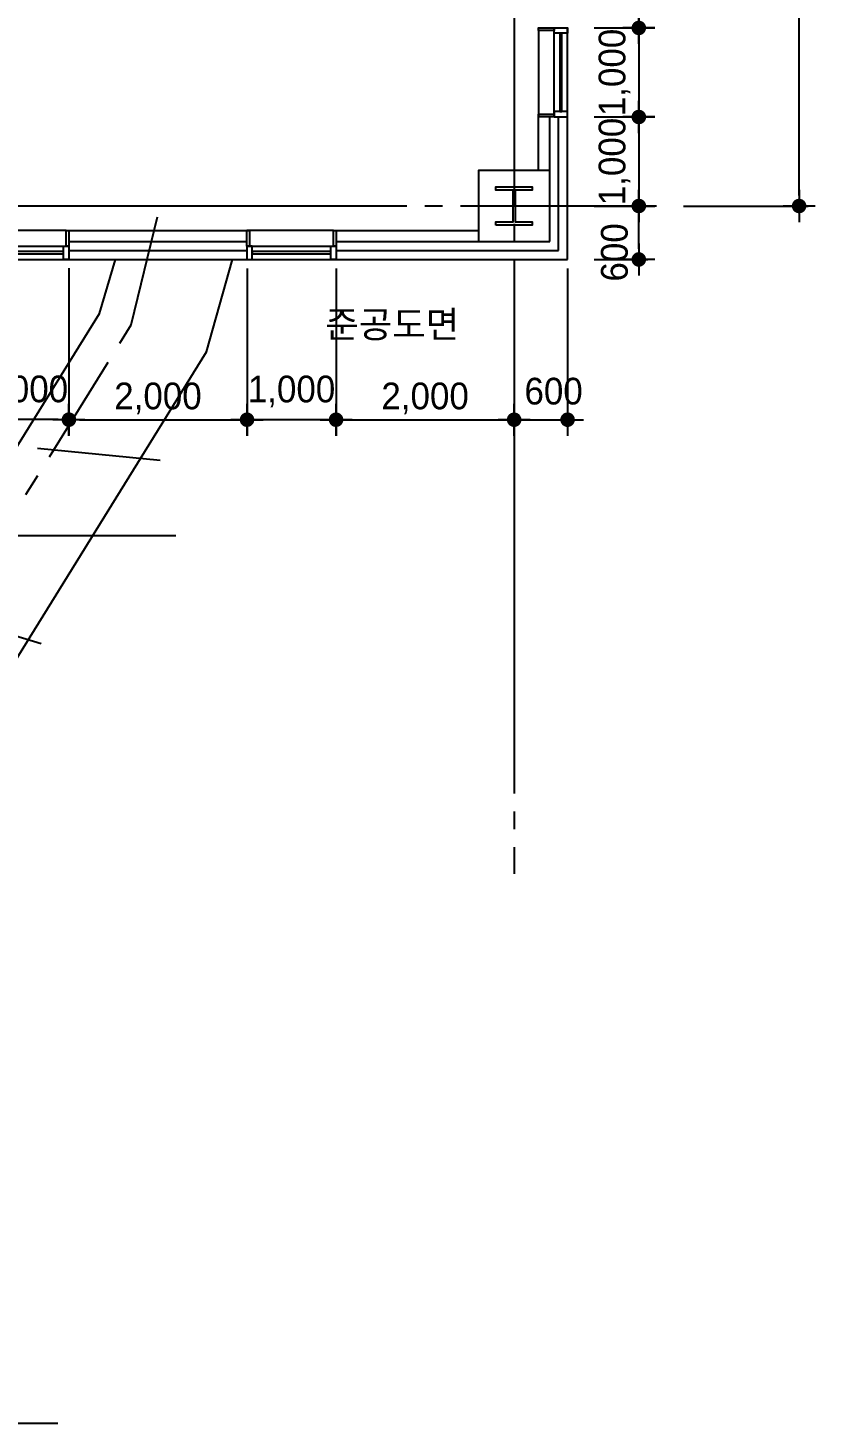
# Model space of a CAD drawing. Extents: x 14074245 to 14153635, y -1806033 to -1750552.
# Drawn here: x 14144079 to 14152920, y -1803798 to -1788129 of the extents above; entities that cross this region are included whole.
import ezdxf
from ezdxf.enums import TextEntityAlignment as Align

# ---------------------------------------------------------------- set-up
doc = ezdxf.new("R2010")
doc.units = 0
doc.header["$LTSCALE"] = 100
doc.header["$MEASUREMENT"] = 0
doc.header["$PDSIZE"] = -10
doc.linetypes.add('CEN', pattern=[66, 60, -2, 2, -2])
doc.linetypes.add('PHANTOM', pattern=[2.5, 1.25, -0.25, 0.25, -0.25, 0.25, -0.25])
doc.layers.get('0').update_dxf_attribs({"linetype": 'CONTINUOUS'})
doc.layers.get('Defpoints').update_dxf_attribs({"linetype": 'CONTINUOUS'})
for name, color, linetype in [('0-내벽고정식', 7, 'CONTINUOUS'), ('0-지붕나누기', 6, 'CONTINUOUS'), ('0-캐노피', 6, 'CONTINUOUS'), ('CEN', 1, 'CEN'), ('COL', 2, 'CONTINUOUS'), ('col2', 3, 'CONTINUOUS'), ('DIM', 7, 'CONTINUOUS'), ('SYM', 7, 'CONTINUOUS'), ('TEXT1', 7, 'CONTINUOUS'), ('WALL-1', 7, 'CONTINUOUS'), ('WID', 4, 'CONTINUOUS')]:
    doc.layers.add(name, color=color, linetype=linetype)
doc.styles.add('HY울를도M', font='HYWULM.TTF')
doc.styles.add('굴림', font='H2HDRM.TTF')
doc.dimstyles.new('DIM100', dxfattribs={"dimtxt": 300, "dimasz": 120, "dimexe": 1, "dimexo": 100, "dimgap": 60, "dimtad": 1, "dimdec": 4, "dimzin": 0, "dimdsep": 46, "dimlunit": 6, "dimtxsty": '굴림', "dimblk": 'DOTT', "dimcen": 0.09, "dimadec": 0, "dimazin": 0, "dimtfac": 1, "dimtdec": 4, "dimtofl": 0, "dimtmove": 2, "dimatfit": 2, "dimldrblk": 'DOTT', "dimfxl": 1, "dimtolj": 1, "dimtzin": 0, "dimarcsym": 0})
doc.dimstyles.new('DIM50', dxfattribs={"dimscale": 50, "dimtxt": 3, "dimasz": 1.2, "dimexe": 1, "dimexo": 1, "dimgap": 0.6, "dimtad": 1, "dimdec": 4, "dimzin": 0, "dimdsep": 46, "dimlunit": 6, "dimtxsty": '굴림', "dimblk": 'DOTT', "dimcen": 0.09, "dimadec": 0, "dimazin": 0, "dimtfac": 1, "dimtdec": 4, "dimtofl": 0, "dimtmove": 2, "dimatfit": 2, "dimldrblk": 'DOTT', "dimfxl": 1, "dimtolj": 1, "dimtzin": 0, "dimarcsym": 0})

# ---------------------------------------------------------------- blocks, each defined once
blk = doc.blocks.new('DOTT')
for p, q in [((0, 1.5), (0, -1.5)), ((-1.5, 0), (1.5, 0))]:
    blk.add_line(p, q)
at = {"color": 6, "const_width": 0.68}
blk.add_lwpolyline([(-0.34, 0, 1), (0.34, 0, 1)], format="xyb", close=True, dxfattribs=at)
blk = doc.blocks.new('*D38')
at = {"layer": 'Defpoints', "color": 0, "lineweight": -3}
for p in [(14151140, -1782629), (14152740, -1782629), (14151140, -1790129)]:
    blk.add_point(p, dxfattribs=at)
at = {"layer": 'DIM', "color": 7, "lineweight": -2}
for p, q in [((14151440, -1782629), (14152840, -1782629)), ((14152740, -1790009), (14152740, -1782749)), ((14151440, -1790129), (14152840, -1790129))]:
    blk.add_line(p, q, dxfattribs=at)
at = {"layer": 'DIM', "color": 7, "lineweight": -2, "xscale": 120, "yscale": 120, "zscale": 120}
for p, rotation in [((14152740, -1782629), 90), ((14152740, -1790129), 270)]:
    blk.add_blockref('DOTT', p, dxfattribs=dict(at, rotation=rotation))
at = {"layer": 'DIM', "color": 3, "insert": (14152501, -1786379), "char_height": 300, "attachment_point": 5, "rotation": 90, "style": '굴림'}
blk.add_mtext('\\A1;7,500', dxfattribs=at)
blk = doc.blocks.new('aw-1000-325')
at = {"layer": 'WID', "color": 8}
for p, q in [((970, 325), (0, 325)), ((0, 150), (1000, 150)), ((0, 0), (1000, 0))]:
    blk.add_line(p, q, dxfattribs=at)
at = {"layer": 'WID'}
for points in [[(0, 325), (30, 325), (30, 150), (0, 150)], [(970, 325), (1000, 325), (1000, 150), (970, 150)], [(60, 150), (0, 150), (0, 0), (60, 0)], [(60, 63), (940, 63), (940, 87), (60, 87)], [(940, 150), (1000, 150), (1000, 0), (940, 0)]]:
    blk.add_lwpolyline(points, close=True, dxfattribs=at)
blk = doc.blocks.new('*D57')
at = {"layer": 'Defpoints', "color": 0, "lineweight": -3, "ltscale": 3}
for p in [(14144540, -1790729), (14146540, -1790729), (14146540, -1792529)]:
    blk.add_point(p, dxfattribs=at)
at = {"layer": 'DIM', "color": 7, "lineweight": -2, "ltscale": 3}
for p, q in [((14144540, -1790829), (14144540, -1792530)), ((14146540, -1790829), (14146540, -1792530)), ((14144660, -1792529), (14146420, -1792529))]:
    blk.add_line(p, q, dxfattribs=at)
at = {"layer": 'DIM', "color": 7, "lineweight": -2, "ltscale": 3, "xscale": 120, "yscale": 120, "zscale": 120, "rotation": 180}
blk.add_blockref('DOTT', (14144540, -1792529), dxfattribs=at)
at = {"layer": 'DIM', "color": 7, "lineweight": -2, "ltscale": 3, "xscale": 120, "yscale": 120, "zscale": 120}
blk.add_blockref('DOTT', (14146540, -1792529), dxfattribs=at)
at = {"layer": 'DIM', "color": 3, "ltscale": 3, "insert": (14145540, -1792290), "char_height": 300, "attachment_point": 5, "style": '굴림'}
blk.add_mtext('\\A1;2,000', dxfattribs=at)
blk = doc.blocks.new('*D58')
at = {"layer": 'Defpoints', "color": 0, "lineweight": -3, "ltscale": 3}
for p in [(14146540, -1790729), (14147540, -1790729), (14146540, -1792529)]:
    blk.add_point(p, dxfattribs=at)
at = {"layer": 'DIM', "color": 7, "lineweight": -2, "ltscale": 3}
for p, q in [((14146540, -1790829), (14146540, -1792530)), ((14147540, -1790829), (14147540, -1792530)), ((14147420, -1792529), (14146660, -1792529))]:
    blk.add_line(p, q, dxfattribs=at)
at = {"layer": 'DIM', "color": 7, "lineweight": -2, "ltscale": 3, "xscale": 120, "yscale": 120, "zscale": 120, "rotation": 180}
blk.add_blockref('DOTT', (14146540, -1792529), dxfattribs=at)
at = {"layer": 'DIM', "color": 7, "lineweight": -2, "ltscale": 3, "xscale": 120, "yscale": 120, "zscale": 120}
blk.add_blockref('DOTT', (14147540, -1792529), dxfattribs=at)
at = {"layer": 'DIM', "color": 3, "ltscale": 3, "insert": (14147040, -1792212), "char_height": 300, "attachment_point": 5, "style": '굴림'}
blk.add_mtext('\\A1;1,000', dxfattribs=at)
blk = doc.blocks.new('*D59')
at = {"layer": 'Defpoints', "color": 0, "lineweight": -3, "ltscale": 3}
for p in [(14149540, -1790729), (14150140, -1790729), (14150140, -1792529)]:
    blk.add_point(p, dxfattribs=at)
at = {"layer": 'DIM', "color": 7, "lineweight": -2, "ltscale": 3}
for p, q in [((14149540, -1790829), (14149540, -1792530)), ((14150140, -1790829), (14150140, -1792530)), ((14149660, -1792529), (14150020, -1792529))]:
    blk.add_line(p, q, dxfattribs=at)
at = {"layer": 'DIM', "color": 7, "lineweight": -2, "ltscale": 3, "xscale": 120, "yscale": 120, "zscale": 120, "rotation": 180}
blk.add_blockref('DOTT', (14149540, -1792529), dxfattribs=at)
at = {"layer": 'DIM', "color": 7, "lineweight": -2, "ltscale": 3, "xscale": 120, "yscale": 120, "zscale": 120}
blk.add_blockref('DOTT', (14150140, -1792529), dxfattribs=at)
at = {"layer": 'DIM', "color": 3, "ltscale": 3, "insert": (14149983, -1792210), "char_height": 300, "attachment_point": 5, "style": '굴림'}
blk.add_mtext('\\A1;600', dxfattribs=at)
blk = doc.blocks.new('*D60')
at = {"layer": 'Defpoints', "color": 0, "lineweight": -3, "ltscale": 3}
for p in [(14147540, -1790729), (14149540, -1790729), (14149540, -1792529)]:
    blk.add_point(p, dxfattribs=at)
at = {"layer": 'DIM', "color": 7, "lineweight": -2, "ltscale": 3}
for p, q in [((14147540, -1790829), (14147540, -1792530)), ((14149540, -1790829), (14149540, -1792530)), ((14147660, -1792529), (14149420, -1792529))]:
    blk.add_line(p, q, dxfattribs=at)
at = {"layer": 'DIM', "color": 7, "lineweight": -2, "ltscale": 3, "xscale": 120, "yscale": 120, "zscale": 120, "rotation": 180}
blk.add_blockref('DOTT', (14147540, -1792529), dxfattribs=at)
at = {"layer": 'DIM', "color": 7, "lineweight": -2, "ltscale": 3, "xscale": 120, "yscale": 120, "zscale": 120}
blk.add_blockref('DOTT', (14149540, -1792529), dxfattribs=at)
at = {"layer": 'DIM', "color": 3, "ltscale": 3, "insert": (14148540, -1792290), "char_height": 300, "attachment_point": 5, "style": '굴림'}
blk.add_mtext('\\A1;2,000', dxfattribs=at)
blk = doc.blocks.new('*D117')
at = {"layer": 'Defpoints', "color": 0, "lineweight": -3}
for p in [(14150140, -1790129), (14150940, -1790129), (14150140, -1790729)]:
    blk.add_point(p, dxfattribs=at)
at = {"layer": 'DIM', "color": 7, "lineweight": -2}
for p, q in [((14150440, -1790129), (14151040, -1790129)), ((14150940, -1790609), (14150940, -1790249)), ((14150440, -1790729), (14151040, -1790729))]:
    blk.add_line(p, q, dxfattribs=at)
at = {"layer": 'DIM', "color": 7, "lineweight": -2, "xscale": 120, "yscale": 120, "zscale": 120}
for p, rotation in [((14150940, -1790129), 90), ((14150940, -1790729), 270)]:
    blk.add_blockref('DOTT', p, dxfattribs=dict(at, rotation=rotation))
at = {"layer": 'DIM', "color": 3, "insert": (14150667, -1790650), "char_height": 300, "attachment_point": 5, "rotation": 90, "style": '굴림'}
blk.add_mtext('\\A1;600', dxfattribs=at)
blk = doc.blocks.new('*D132')
at = {"layer": 'Defpoints', "color": 0, "lineweight": -3}
for p in [(14150140, -1785129), (14150140, -1788129), (14150940, -1788129)]:
    blk.add_point(p, dxfattribs=at)
at = {"layer": 'DIM', "color": 7, "lineweight": -2}
for p, q in [((14150440, -1785129), (14151040, -1785129)), ((14150940, -1785249), (14150940, -1788009)), ((14150440, -1788129), (14151040, -1788129))]:
    blk.add_line(p, q, dxfattribs=at)
at = {"layer": 'DIM', "color": 7, "lineweight": -2, "xscale": 120, "yscale": 120, "zscale": 120}
for p, rotation in [((14150940, -1785129), 90), ((14150940, -1788129), 270)]:
    blk.add_blockref('DOTT', p, dxfattribs=dict(at, rotation=rotation))
at = {"layer": 'DIM', "color": 3, "insert": (14150700, -1786629), "char_height": 300, "attachment_point": 5, "rotation": 90, "style": '굴림'}
blk.add_mtext('\\A1;3,000', dxfattribs=at)
blk = doc.blocks.new('*D133')
at = {"layer": 'Defpoints', "color": 0, "lineweight": -3}
for p in [(14150140, -1788129), (14150140, -1789129), (14150940, -1789129)]:
    blk.add_point(p, dxfattribs=at)
at = {"layer": 'DIM', "color": 7, "lineweight": -2}
for p, q in [((14150440, -1788129), (14151040, -1788129)), ((14150940, -1788249), (14150940, -1789009)), ((14150440, -1789129), (14151040, -1789129))]:
    blk.add_line(p, q, dxfattribs=at)
at = {"layer": 'DIM', "color": 7, "lineweight": -2, "xscale": 120, "yscale": 120, "zscale": 120}
for p, rotation in [((14150940, -1788129), 90), ((14150940, -1789129), 270)]:
    blk.add_blockref('DOTT', p, dxfattribs=dict(at, rotation=rotation))
at = {"layer": 'DIM', "color": 3, "insert": (14150667, -1788629), "char_height": 300, "attachment_point": 5, "rotation": 90, "style": '굴림'}
blk.add_mtext('\\A1;1,000', dxfattribs=at)
blk = doc.blocks.new('*D134')
at = {"layer": 'Defpoints', "color": 0, "lineweight": -3}
for p in [(14150140, -1789129), (14150140, -1790129), (14150940, -1790129)]:
    blk.add_point(p, dxfattribs=at)
at = {"layer": 'DIM', "color": 7, "lineweight": -2}
for p, q in [((14150440, -1789129), (14151040, -1789129)), ((14150940, -1789249), (14150940, -1790009)), ((14150440, -1790129), (14151040, -1790129))]:
    blk.add_line(p, q, dxfattribs=at)
at = {"layer": 'DIM', "color": 7, "lineweight": -2, "xscale": 120, "yscale": 120, "zscale": 120}
for p, rotation in [((14150940, -1789129), 90), ((14150940, -1790129), 270)]:
    blk.add_blockref('DOTT', p, dxfattribs=dict(at, rotation=rotation))
at = {"layer": 'DIM', "color": 3, "insert": (14150667, -1789629), "char_height": 300, "attachment_point": 5, "rotation": 90, "style": '굴림'}
blk.add_mtext('\\A1;1,000', dxfattribs=at)
blk = doc.blocks.new('*D178')
at = {"layer": 'Defpoints', "color": 0, "lineweight": -3, "ltscale": 3}
for p in [(14143540, -1790728), (14144540, -1790728), (14143540, -1792528)]:
    blk.add_point(p, dxfattribs=at)
at = {"layer": 'DIM', "color": 7, "lineweight": -2, "ltscale": 3}
for p, q in [((14143540, -1790828), (14143540, -1792529)), ((14144540, -1790828), (14144540, -1792529)), ((14144420, -1792528), (14143660, -1792528))]:
    blk.add_line(p, q, dxfattribs=at)
at = {"layer": 'DIM', "color": 7, "lineweight": -2, "ltscale": 3, "xscale": 120, "yscale": 120, "zscale": 120, "rotation": 180}
blk.add_blockref('DOTT', (14143540, -1792528), dxfattribs=at)
at = {"layer": 'DIM', "color": 7, "lineweight": -2, "ltscale": 3, "xscale": 120, "yscale": 120, "zscale": 120}
blk.add_blockref('DOTT', (14144540, -1792528), dxfattribs=at)
at = {"layer": 'DIM', "color": 3, "ltscale": 3, "insert": (14144040, -1792211), "char_height": 300, "attachment_point": 5, "style": '굴림'}
blk.add_mtext('\\A1;1,000', dxfattribs=at)

msp = doc.modelspace()

# ---------------------------------------------------------------- linework, layer by layer
at = {"layer": '0-내벽고정식'}
for p, q in [((14149814.53432, -1789728.57588), (14149814.53432, -1789128.57588)), ((14144539.53432, -1790403.57588), (14146539.53432, -1790403.57588)), ((14144539.53432, -1790403.57588), (14145539.53432, -1790403.57588)), ((14147539.53432, -1790403.57588), (14149139.53432, -1790403.57588))]:
    msp.add_line(p, q, dxfattribs=at)
at = {"layer": '0-지붕나누기', "color": 5}
for p, q in [((14145565.59455, -1792986.55384), (14144186.11207, -1792853.72478)), ((14144227.56323, -1795045.30754), (14142883.52715, -1794640.79858))]:
    msp.add_line(p, q, dxfattribs=at)
at = {"layer": '0-캐노피', "color": 2, "ltscale": 2}
for points in [[(14135703.08493, -1798905.23107), (14139708.38105, -1797165.37332), (14142729.21802, -1794804.64986), (14144881.80744, -1791336.46352), (14145064.46952, -1790728.57588)], [(14136077.32071, -1800129.30116), (14140347.59193, -1798274.34107), (14143650.81994, -1795692.93467), (14146086.83221, -1791768.10609), (14146375.42083, -1790728.57588)]]:
    msp.add_lwpolyline(points, dxfattribs=at)
at = {"layer": 'CEN', "linetype": 'CEN'}
for p, q in [((14149539.53432, -1757728.57588), (14149539.53432, -1797628.57588)), ((14076336.53432, -1790128.57588), (14151139.53432, -1790128.57588)), ((14115639.53432, -1790128.57588), (14145739.53432, -1790128.57588)), ((14076336.53432, -1793828.57588), (14145739.53432, -1793828.57588))]:
    msp.add_line(p, q, dxfattribs=at)
at = {"layer": 'CEN', "linetype": 'PHANTOM', "ltscale": 10}
msp.add_lwpolyline([(14135814.18618, -1799268.62688), (14139898.14678, -1797494.59812), (14143002.81859, -1795068.35941), (14145239.54917, -1791464.60741), (14145563.20879, -1790128.57588)], dxfattribs=at)
at = {"layer": 'COL'}
msp.add_lwpolyline([(14149939.53432, -1790528.57588), (14149939.53432, -1789728.57588), (14149139.53432, -1789728.57588), (14149139.53432, -1790528.57588)], close=True, dxfattribs=at)
at = {"layer": 'col2'}
msp.add_lwpolyline([(14149336.03432, -1790342.57588), (14149336.03432, -1790307.57588), (14149529.53432, -1790307.57588), (14149529.53432, -1789949.57588), (14149336.03432, -1789949.57588), (14149336.03432, -1789914.57588), (14149743.03432, -1789914.57588), (14149743.03432, -1789949.57588), (14149549.53432, -1789949.57588), (14149549.53432, -1790307.57588), (14149743.03432, -1790307.57588), (14149743.03432, -1790342.57588)], close=True, dxfattribs=at)
at = {"layer": 'SYM'}
msp.add_line((14136413.61477, -1803798.15773), (14144413.61477, -1803798.15773), dxfattribs=at)
at = {"layer": 'WALL-1', "color": 4}
for p, q in [((14149939.53432, -1790528.57588), (14149939.53432, -1789128.57588)), ((14150039.53432, -1790628.57588), (14150039.53432, -1789128.57588)), ((14150139.53432, -1790728.57588), (14150139.53432, -1789128.57588)), ((14144539.53432, -1790528.57588), (14146539.53432, -1790528.57588)), ((14144539.53432, -1790528.57588), (14145539.53432, -1790528.57588)), ((14147539.53432, -1790528.57588), (14149939.53432, -1790528.57588)), ((14144539.53432, -1790628.57588), (14146539.53432, -1790628.57588)), ((14144539.53432, -1790628.57588), (14145539.53432, -1790628.57588)), ((14147539.53432, -1790628.57588), (14150039.53432, -1790628.57588)), ((14144539.53432, -1790728.57588), (14146539.53432, -1790728.57588)), ((14147539.53432, -1790728.57588), (14150139.53432, -1790728.57588))]:
    msp.add_line(p, q, dxfattribs=at)

# ---------------------------------------------------------------- block references
at = {"layer": 'WID', "rotation": 90}
msp.add_blockref('aw-1000-325', (14150139.53432, -1789128.57588), dxfattribs=at)
at = {"layer": 'WID'}
for p in [(14143539.53432, -1790728.57588), (14143539.53432, -1790728.57588), (14146539.53432, -1790728.57588)]:
    msp.add_blockref('aw-1000-325', p, dxfattribs=at)

# ---------------------------------------------------------------- texts
at = {"layer": 'TEXT1', "style": 'HY울를도M'}
msp.add_text('준공도면', height=299.97, dxfattribs=at).set_placement((14148923.83774, -1791608.09506), align=Align.RIGHT)

# ---------------------------------------------------------------- dimensions: what is measured, and where the dimension line sits
at = {"layer": 'DIM'}
for base, p1, p2, picture, middle in [((14152739.53432, -1782628.57588), (14151139.53432, -1790128.57588), (14151139.53432, -1782628.57588), '*D38', (14152500.86601, -1786378.57588)), ((14150939.53432, -1788128.57588), (14150139.53432, -1785128.57588), (14150139.53432, -1788128.57588), '*D132', (14150700.49609, -1786628.57588))]:
    dim = msp.add_linear_dim(base=base, p1=p1, p2=p2, angle=90, dimstyle='DIM50', override={"dimscale": 100, "dimexo": 3}, dxfattribs=at)
    dim.commit()
    dim.dimension.update_dxf_attribs({"geometry": picture, "text_midpoint": middle})
for base, p1, p2, angle, picture, middle in [((14150939.53432, -1789128.57588), (14150139.53432, -1788128.57588), (14150139.53432, -1789128.57588), 90, '*D133', (14150666.61212, -1788628.57588)), ((14150939.53432, -1790128.57588), (14150139.53432, -1789128.57588), (14150139.53432, -1790128.57588), 90, '*D134', (14150666.61212, -1789628.57588)), ((14150939.53432, -1790128.57588), (14150139.53432, -1790728.57588), (14150139.53432, -1790128.57588), 270, '*D117', (14150666.61212, -1790649.89538))]:
    dim = msp.add_linear_dim(base=base, p1=p1, p2=p2, angle=angle, dimstyle='DIM50', override={"dimscale": 100, "dimexo": 3}, dxfattribs=at)
    dim.commit()
    dim.dimension.update_dxf_attribs({"geometry": picture, "text_midpoint": middle, "dimtype": 128})
at = {"layer": 'DIM', "ltscale": 3}
for base, p1, p2, picture, middle in [((14143539.53432, -1792527.57588), (14144539.53432, -1790727.57588), (14143539.53432, -1790727.57588), '*D178', (14144039.53432, -1792210.622)), ((14146539.53432, -1792528.57588), (14147539.53432, -1790728.57588), (14146539.53432, -1790728.57588), '*D58', (14147039.53432, -1792211.622)), ((14150139.53432, -1792528.57588), (14149539.53432, -1790728.57588), (14150139.53432, -1790728.57588), '*D59', (14149983.12268, -1792209.76679))]:
    dim = msp.add_linear_dim(base=base, p1=p1, p2=p2, angle=180, dimstyle='DIM100', dxfattribs=at)
    dim.commit()
    dim.dimension.update_dxf_attribs({"geometry": picture, "text_midpoint": middle, "dimtype": 128})
for base, p1, p2, picture, middle in [((14146539.53432, -1792528.57588), (14144539.53432, -1790728.57588), (14146539.53432, -1790728.57588), '*D57', (14145539.53432, -1792289.53765)), ((14149539.53432, -1792528.57588), (14147539.53432, -1790728.57588), (14149539.53432, -1790728.57588), '*D60', (14148539.53432, -1792289.53765))]:
    dim = msp.add_linear_dim(base=base, p1=p1, p2=p2, dimstyle='DIM100', dxfattribs=at)
    dim.commit()
    dim.dimension.update_dxf_attribs({"geometry": picture, "text_midpoint": middle})

doc.saveas('drawing.dxf')
